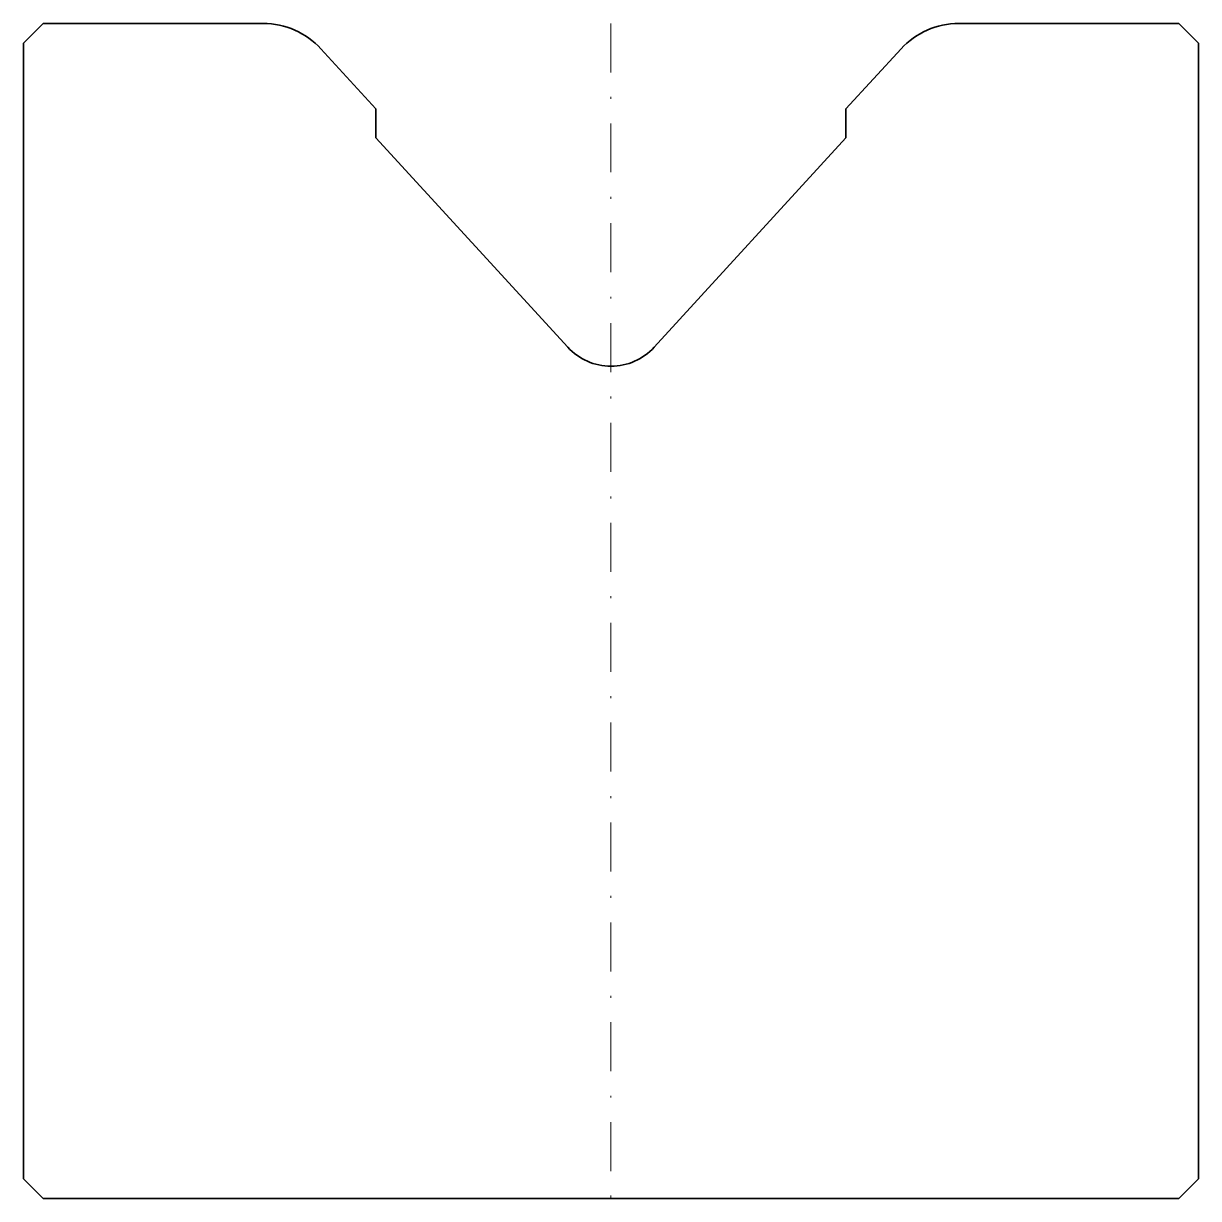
# Model space of a CAD drawing. Header units: millimetres. Extents: x -30 to 30, y -60 to 0.
import ezdxf

# ---------------------------------------------------------------- set-up
doc = ezdxf.new("R2010")
doc.units = ezdxf.units.MM
doc.header["$LTSCALE"] = 5
doc.linetypes.add('AUSGEZOGEN', pattern=[0])
doc.linetypes.add('DASHDOT', pattern=[1, 0.5, -0.25, 0, -0.25])
doc.layers.add('2', color=7, linetype='Continuous')

# ---------------------------------------------------------------- blocks, each defined once
blk = doc.blocks.new('20210_M01_nNn00')
at = {"layer": '2', "color": 7, "linetype": 'AUSGEZOGEN', "lineweight": 35}
for p, q in [((-30, -1), (-29, 0)), ((-29, 0), (-17.76, 0)), ((17.76, 0), (29, 0)), ((29, 0), (30, -1)), ((-30, -59), (-30, -1)), ((30, -1), (30, -59)), ((-14.811, -1.298), (-12, -4.365)), ((12, -4.365), (14.811, -1.298)), ((-12, -4.365), (-12, -5.845)), ((12, -5.845), (12, -4.365)), ((-12, -5.845), (-2.212, -16.527)), ((2.212, -16.527), (12, -5.845)), ((-29, -60), (-30, -59)), ((30, -59), (29, -60)), ((29, -60), (-29, -60))]:
    blk.add_line(p, q, dxfattribs=at)
for centre, radius, start, end in [((-17.76, -4), 4, 42.5, 90), ((17.76, -4), 4, 90, 137.5), ((0, -14.501), 3, 222.5, 317.5)]:
    blk.add_arc(centre, radius, start, end, dxfattribs=at)

msp = doc.modelspace()

# ---------------------------------------------------------------- linework, layer by layer
at = {"layer": '2', "color": 7, "linetype": 'DASHDOT', "lineweight": 18}
msp.add_line((0, 0), (0, -60), dxfattribs=at)

# ---------------------------------------------------------------- block references
msp.add_blockref('20210_M01_nNn00', (0, 0))

doc.saveas('drawing.dxf')
